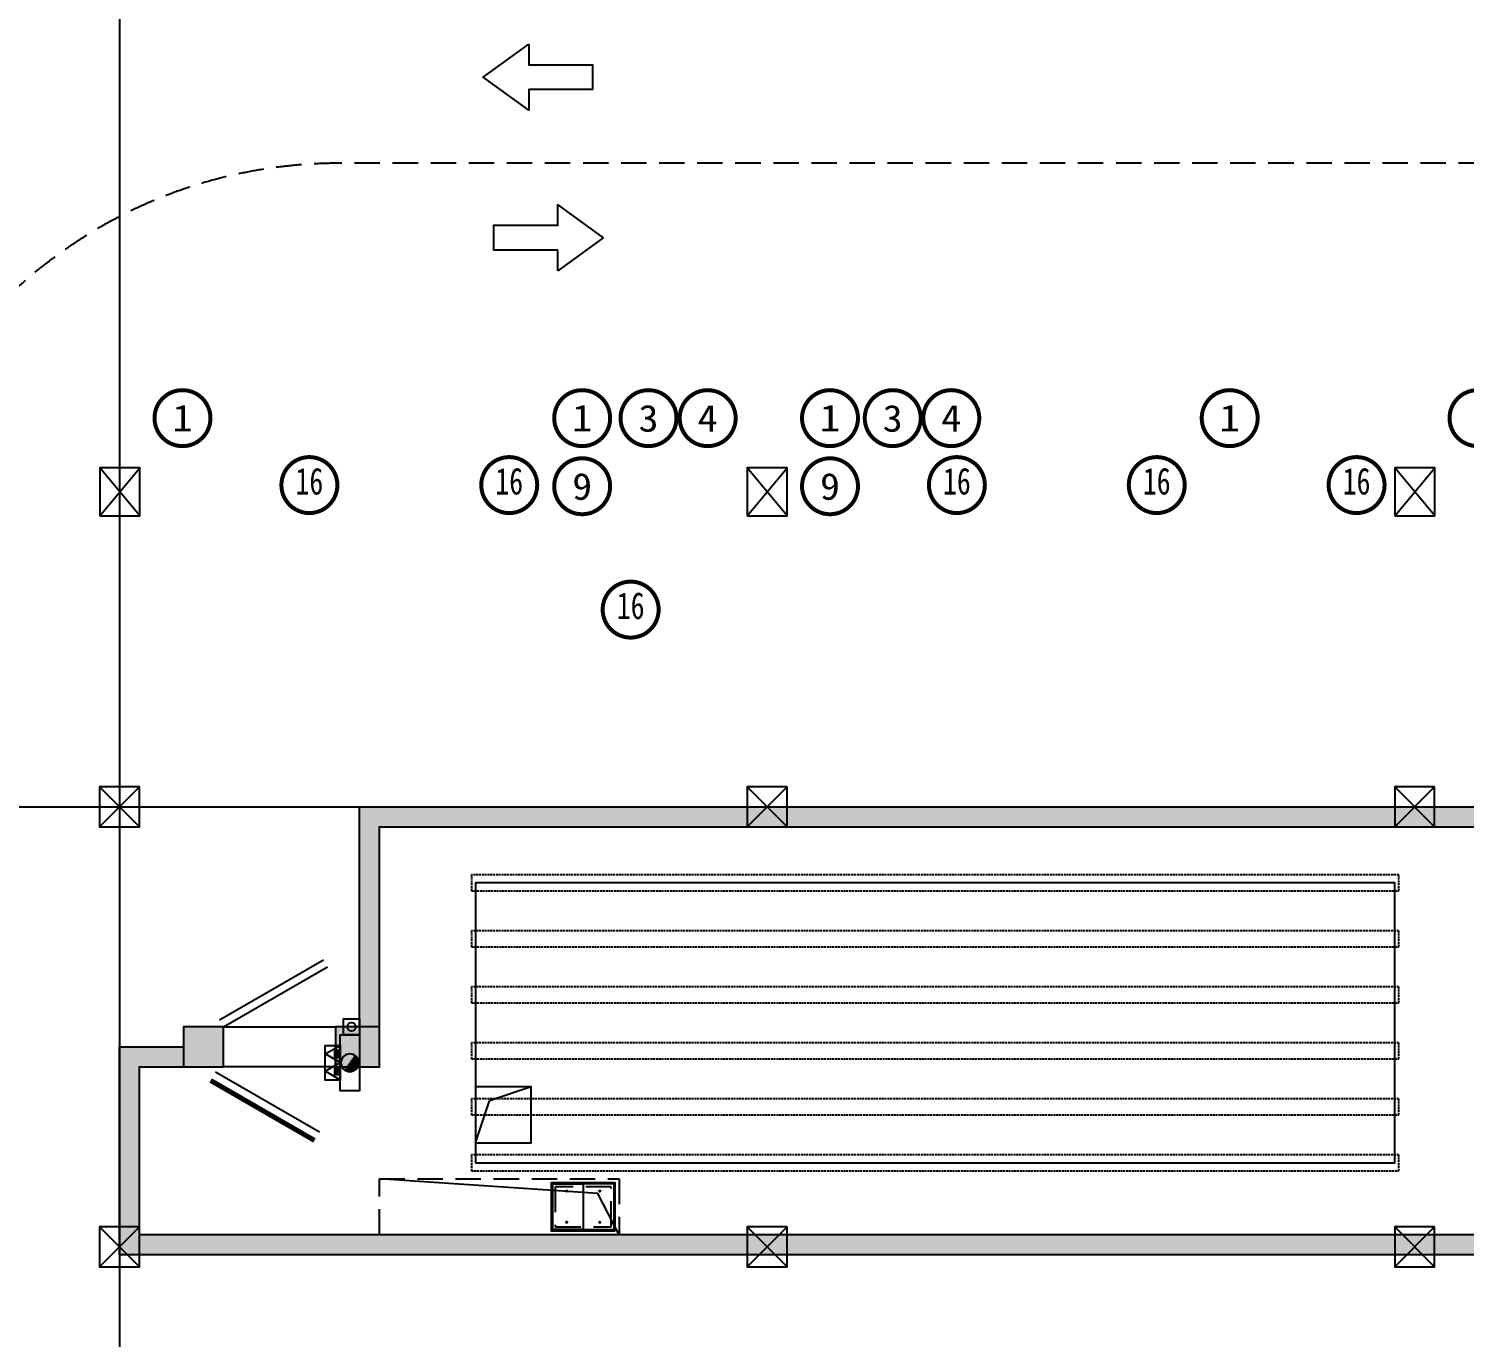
# Model space of a CAD drawing. Header units: millimetres. Extents: x -248992 to 1906102, y -24098 to 332602.
# Drawn here: x 875380 to 893338, y 180227 to 196592 of the extents above; entities that cross this region are included whole.
import ezdxf
from ezdxf.enums import TextEntityAlignment as Align

# ---------------------------------------------------------------- set-up
doc = ezdxf.new("R2010")
doc.units = ezdxf.units.MM
doc.header["$LTSCALE"] = 100
for name, pattern in [('A6-DK-B1F$0$HIDDEN2', [4.7625, 3.175, -1.5875]), ('A6-DK-JSJ-B1F$0$HIDDEN2', [4.7625, 3.175, -1.5875]), ('TP-DK6（shsbf）$0$DASH', [0.35, 0.25, -0.1])]:
    doc.linetypes.add(name, pattern=pattern)
for name, color, linetype in [('A6-DK-B1F$0$A-TRACK', 77, 'A6-DK-B1F$0$HIDDEN2'), ('A6-DK-BG-B1F$0$-ACO-DIMS', 144, 'Continuous'), ('A6-DK-BG-B1F$0$A-STAIR', 142, 'Continuous'), ('A6-DK-JSJ-B1F$0$A-DRAIN', 152, 'Continuous'), ('A6-DK-JSJ-B1F$0$A-HOLE-FLOR', 242, 'Continuous'), ('A6-DK-JSJ-B1F$0$A-LOWER', 131, 'A6-DK-JSJ-B1F$0$HIDDEN2'), ('A6-DK-JSJ-B1F$0$X23-BF$0$A-HATCH', 251, 'Continuous'), ('A6-DK-renfang-B1F$0$A-DIMS-INSD', 3, 'Continuous'), ('A6-DK-renfang-B1F$0$COLUMN', 9, 'Continuous'), ('A6-DK-renfang-B1F$0$PUB_HATCH', 8, 'Continuous'), ('A6-DK-renfang-B1F$0$WALL', 9, 'Continuous'), ('A6-W-B1$0$S-WALL-S', 4, 'Continuous'), ('TP-DK-1(xhs)$0$P-J-DIM-L', 70, 'Continuous'), ('TP-DK-1(xhs)$0$P-X-L', 240, 'Continuous'), ('TP-DK-1(xhs)$0$P-X-M', 2, 'Continuous'), ('TP-DK-1(xhs)$0$P-X-X', 1, 'Continuous'), ('TP-DK6（shsbf）$0$TWT_DASH', 8, 'TP-DK6（shsbf）$0$DASH'), ('TP-DK6（shsbf）$0$TWT_水箱', 7, 'Continuous'), ('xref(dwg引用图层)', 7, 'Continuous')]:
    doc.layers.add(name, color=color, linetype=linetype)
doc.layers.add('A6-W-B1$0$S-EDIT', color=241, linetype='Continuous', plot=False)
doc.layers.add('LVTRY', color=6, linetype='Continuous', lineweight=18)
doc.layers.add('PUB_TEXT', color=7, linetype='Continuous', lineweight=15)
doc.styles.add('-黑体', font='simhei.ttf')

# ---------------------------------------------------------------- blocks, each defined once
blk = doc.blocks.new('A6-DK-JSJ-B1F')
at = {"layer": 'A6-DK-JSJ-B1F$0$A-DRAIN'}
blk.add_lwpolyline([(140500, 181560), (140500, 182160), (139700, 182160), (139700, 181560)], close=True, dxfattribs=at)
at = {"layer": 'A6-DK-JSJ-B1F$0$A-HOLE-FLOR'}
blk.add_lwpolyline([(140550, 181510), (140280, 182027), (137550, 182210)], dxfattribs=at)
for points in [[(139715, 182145), (140100, 182145), (140100, 181575), (139715, 181575)], [(140485, 182145), (140100, 182145), (140100, 181575), (140485, 181575)]]:
    blk.add_lwpolyline(points, close=True, dxfattribs=at)
at = {"layer": 'A6-DK-JSJ-B1F$0$A-LOWER'}
for points in [[(140550, 182210), (140550, 181510), (137550, 181510), (137550, 182210), (140550, 182210)], [(140450, 181610), (140450, 182110), (139750, 182110), (139750, 181610), (140450, 181610)]]:
    blk.add_lwpolyline(points, dxfattribs=at)
at = {"layer": 'A6-DK-JSJ-B1F$0$X23-BF$0$A-HATCH'}
blk.add_lwpolyline([(140485, 181575), (140485, 182145), (139715, 182145), (139715, 181575)], close=True, dxfattribs=at)
for centre in [(139892, 182055), (140307, 182055), (139892, 181665), (140307, 181665)]:
    blk.add_circle(centre, 8, dxfattribs=at)
blk = doc.blocks.new('TP-DK-1(xhs)$0$PG01.1')
at = {"color": 1}
for p, q in [((108, 187), (0, 0)), ((216, 0), (108, 187)), ((324, 187), (216, 0)), ((432, 0), (324, 187)), ((80, 72), (66, 58)), ((89, 72), (66, 48)), ((99, 72), (66, 39)), ((109, 72), (66, 29)), ((118, 72), (66, 20)), ((128, 72), (66, 10)), ((138, 72), (66, 0)), ((147, 72), (76, 0)), ((150, 65), (85, 0)), ((150, 56), (94, 0)), ((150, 46), (104, 0)), ((150, 36), (114, 0)), ((150, 27), (123, 0)), ((150, 17), (133, 0)), ((150, 8), (142, 0)), ((296, 72), (282, 58)), ((305, 72), (282, 48)), ((315, 72), (282, 39)), ((325, 72), (282, 29)), ((334, 72), (282, 20)), ((344, 72), (282, 10)), ((354, 72), (282, 0)), ((363, 72), (292, 0)), ((366, 65), (301, 0)), ((366, 56), (310, 0)), ((366, 46), (320, 0)), ((366, 36), (330, 0)), ((366, 27), (339, 0)), ((366, 17), (349, 0)), ((366, 8), (358, 0))]:
    blk.add_line(p, q, dxfattribs=at)
at = {"color": 2}
for p, q in [((0, 0), (216, 0)), ((216, 0), (432, 0))]:
    blk.add_line(p, q, dxfattribs=at)
at = {"color": 1}
for points in [[(0, 0), (436, 0), (436, 190), (0, 190)], [(66, 72), (150, 72), (150, 0), (66, 0)], [(282, 72), (366, 72), (366, 0), (282, 0)]]:
    blk.add_lwpolyline(points, close=True, dxfattribs=at)
blk = doc.blocks.new('TP-DK-1(xhs)$0$PG02.4')
blk.add_hatch(color=1).paths.add_polyline_path([(265, 48, 0.699012), (461, 120, 0.141488), (444, 179)])
at = {"color": 1}
blk.add_line((265, 48), (444, 179), dxfattribs=at)
blk.add_lwpolyline([(0, 0), (700, 0), (700, 240), (0, 240)], close=True, dxfattribs=at)
blk.add_circle((350, 120), 111, dxfattribs=at)
blk = doc.blocks.new('TP-DK-1(xhs)')
at = {"layer": 'TP-DK-1(xhs)$0$P-J-DIM-L', "color": 8, "true_color": 0x808080}
blk.add_lwpolyline([(137300, 184010), (137100, 184010), (137100, 184210), (137300, 184210)], close=True, dxfattribs=at)
at = {"layer": 'TP-DK-1(xhs)$0$P-X-L'}
blk.add_circle((137200, 184110), 55, dxfattribs=at)
at = {"layer": 'TP-DK-1(xhs)$0$P-X-M', "extrusion": (0, 0, -1), "zscale": -1, "rotation": 270}
blk.add_blockref('TP-DK-1(xhs)$0$PG01.1', (-137060, 183878), dxfattribs=at)
at = {"layer": 'TP-DK-1(xhs)$0$P-X-X', "xscale": -1, "rotation": 90}
blk.add_blockref('TP-DK-1(xhs)$0$PG02.4', (137300, 184010), dxfattribs=at)
blk = doc.blocks.new('A6-W-B1$0$Z-2')
at = {"layer": 'A6-W-B1$0$S-EDIT'}
for p, q in [((72869, 44139), (73369, 43539)), ((73369, 44139), (72869, 43539))]:
    blk.add_line(p, q, dxfattribs=at)
at = {"layer": 'A6-W-B1$0$S-WALL-S', "color": 0, "linetype": 'ByBlock', "lineweight": -2}
blk.add_lwpolyline([(73369, 44139), (72869, 44139), (72869, 43539), (73369, 43539), (73369, 44139)], dxfattribs=at)
blk = doc.blocks.new('A6-W-B1$0$Z-3')
at = {"layer": 'A6-W-B1$0$S-EDIT'}
for p, q in [((-250, 250), (250, -250)), ((250, 250), (-250, -250))]:
    blk.add_line(p, q, dxfattribs=at)
at = {"layer": 'A6-W-B1$0$S-WALL-S', "color": 0, "linetype": 'ByBlock', "lineweight": -2}
blk.add_lwpolyline([(250, 250), (-250, 250), (-250, -250), (250, -250), (250, 250)], dxfattribs=at)
blk = doc.blocks.new('A6-W-B1', base_point=(85957, 40190))
at = {"layer": 'A6-W-B1$0$S-WALL-S', "rotation": 180}
for p in [(293377, 274829), (301477, 274829), (309577, 274829)]:
    blk.add_blockref('A6-W-B1$0$Z-2', p, dxfattribs=at)
at = {"layer": 'A6-W-B1$0$S-WALL-S'}
for p in [(220257, 227050), (228357, 227050), (236457, 227050), (220257, 221550), (228357, 221550), (236457, 221550)]:
    blk.add_blockref('A6-W-B1$0$Z-3', p, dxfattribs=at)
blk = doc.blocks.new('TP-DK6（shsbf）')
at = {"layer": 'TP-DK6（shsbf）$0$TWT_DASH'}
for points in [[(138700, 185810), (150300, 185810), (150300, 186010), (138700, 186010)], [(138700, 185110), (150300, 185110), (150300, 185310), (138700, 185310)], [(138700, 184410), (150300, 184410), (150300, 184610), (138700, 184610)], [(138700, 183710), (150300, 183710), (150300, 183910), (138700, 183910)], [(138700, 183010), (150300, 183010), (150300, 183210), (138700, 183210)], [(138700, 182310), (150300, 182310), (150300, 182510), (138700, 182510)]]:
    blk.add_lwpolyline(points, close=True, dxfattribs=at)
at = {"layer": 'TP-DK6（shsbf）$0$TWT_水箱'}
for p in [(139450, 183360, 0), (138750, 182660, 0)]:
    blk.add_line(p, (138925, 183185, 0), dxfattribs=at)
for points in [[(138750, 182410), (150250, 182410), (150250, 185910), (138750, 185910)], [(138750, 182660), (139450, 182660), (139450, 183360), (138750, 183360)]]:
    blk.add_lwpolyline(points, close=True, dxfattribs=at)
blk = doc.blocks.new('A6-DK-BG-B1F')
at = {"layer": 'A6-DK-BG-B1F$0$-ACO-DIMS'}
blk.add_lwpolyline([(128000, 186680), (128000, 186860), (141300, 186860)], dxfattribs=at)
at = {"layer": 'A6-DK-BG-B1F$0$A-STAIR'}
for p, q in [((134300, 197860, 0), (134300, 186860)), ((134300, 186860), (134300, 152400))]:
    blk.add_line(p, q, dxfattribs=at)
blk.add_lwpolyline([(134300, 181360), (134300, 181360)], dxfattribs=at)
blk = doc.blocks.new('A6-DK-renfang-B1F$0$_FZH')
blk.add_lwpolyline([(-0.5, -0.5), (0.5, -0.5), (0.5, 0.5), (-0.5, 0.5)], close=True)
at = {"layer": 'A6-DK-renfang-B1F$0$PUB_HATCH'}
blk.add_solid([(-0.5, -0.5), (0.5, -0.5), (-0.5, 0.5), (0.5, 0.5)], dxfattribs=at)
blk = doc.blocks.new('A6-DK-renfang-B1F')
at = {"layer": 'A6-DK-renfang-B1F$0$PUB_HATCH', "linetype": 'ByBlock'}
for points in [[(137300, 184110), (137550, 184110), (137550, 186610), (137300, 186860)], [(134300, 181260), (134550, 181510), (134550, 183610), (134300, 183860)]]:
    blk.add_hatch(color=256, dxfattribs=at).paths.add_polyline_path(points)
at = {"layer": 'A6-DK-renfang-B1F$0$PUB_HATCH'}
for points in [[(137300, 186860), (137550, 186610), (166700, 186610), (166783, 186735), (166700, 186860)], [(135100, 183610), (135100, 183860), (134300, 183860), (134550, 183610)], [(166949, 181260), (166699, 181510), (134550, 181510), (134300, 181260)]]:
    blk.add_hatch(color=256, dxfattribs=at).paths.add_polyline_path(points)
at = {"color": 0, "extrusion": (0, 0, -1)}
for p, q in [((135550, 184197), (136849, 184947)), ((135600, 184110), (136899, 184860)), ((135500, 183548), (136799, 182798))]:
    blk.add_line(p, q, dxfattribs=at)
at = {"color": 0, "extrusion": (0, 0, -1), "const_width": 62.5}
blk.add_lwpolyline([(-135438, 183439), (-136737, 182689)], dxfattribs=at)
at = {"layer": 'A6-DK-renfang-B1F$0$A-DIMS-INSD', "color": 3}
for p, q in [((135600, 184110, 0), (137000, 184110, 0)), ((137000, 183610, 0), (135600, 183610, 0))]:
    blk.add_line(p, q, dxfattribs=at)
at = {"layer": 'A6-DK-renfang-B1F$0$A-DIMS-INSD', "color": 3, "const_width": 20}
blk.add_lwpolyline([(137550, 186610), (137550, 183610), (134550, 183610), (134550, 181510), (166699, 181510), (166700, 184000), (171999, 184000), (171999, 186410), (170449, 186410), (170449, 185810), (166700, 185810), (166700, 186610)], close=True, dxfattribs=at)
at = {"layer": 'A6-DK-renfang-B1F$0$WALL', "color": 3, "linetype": 'ByBlock'}
for p, q in [((137300, 184110), (137300, 186860)), ((137550, 184110), (137550, 186610)), ((134300, 181260), (134300, 183860)), ((135600, 183610), (135600, 183860)), ((137000, 183610), (137000, 183860)), ((134550, 181510), (134550, 183610))]:
    blk.add_line(p, q, dxfattribs=at)
at = {"layer": 'A6-DK-renfang-B1F$0$WALL', "color": 3}
for p, q in [((137300, 186860), (166700, 186860)), ((137550, 186610), (166700, 186610)), ((134300, 183860), (135100, 183860)), ((134550, 183610), (135100, 183610)), ((166699, 181510), (134550, 181510)), ((166949, 181260), (134300, 181260))]:
    blk.add_line(p, q, dxfattribs=at)
at = {"layer": 'A6-DK-renfang-B1F$0$COLUMN', "color": 3, "rotation": 180}
for p, xscale, yscale, zscale in [((135350, 183860, 0), 500, 500, 500), ((137275, 183860, 0), 549.9999992856756, 499.999999857042, 499.999999857042)]:
    blk.add_blockref('A6-DK-renfang-B1F$0$_FZH', p, dxfattribs=dict(at, xscale=xscale, yscale=yscale, zscale=zscale))
blk = doc.blocks.new('A6-DK-B1F$0$A$C48A675EB')
at = {"layer": 'A6-DK-B1F$0$A-TRACK', "linetype": 'ByBlock'}
blk.add_lwpolyline([(1047, -516), (1047, -195), (50, -195), (50, 195), (1047, 195), (1047, 517), (1759, 0)], close=True, dxfattribs=at)
blk = doc.blocks.new('A6-DK-B1F$0$gsethsergtyf')
at = {"layer": 'A6-DK-B1F$0$A-TRACK'}
blk.add_line((170894, 194910), (137050, 194910), dxfattribs=at)
blk.add_arc((137050, 188910), 6000, 90, 180, dxfattribs=at)
at = {"layer": 'A6-DK-B1F$0$A-TRACK', "linetype": 'ByBlock', "xscale": 0.8, "yscale": 0.8, "zscale": 0.8, "rotation": 180}
blk.add_blockref('A6-DK-B1F$0$A$C48A675EB', (140255, 195986, 0), dxfattribs=at)
at = {"layer": 'A6-DK-B1F$0$A-TRACK', "linetype": 'ByBlock', "xscale": 0.8, "yscale": 0.8, "zscale": 0.8}
blk.add_blockref('A6-DK-B1F$0$A$C48A675EB', (138942, 193978, 0), dxfattribs=at)

msp = doc.modelspace()

# ---------------------------------------------------------------- linework, layer by layer
at = {"layer": 'LVTRY', "color": 6, "const_width": 50}
for points in [[(877653.1, 191721.9, 1), (876953.1, 191721.9, 1)], [(882653.1, 191721.9, 1), (881953.1, 191721.9, 1)], [(883482.8, 191721.9, 1), (882782.8, 191721.9, 1)], [(884223.1, 191721.9, 1), (883523.1, 191721.9, 1)], [(885753.1, 191721.9, 1), (885053.1, 191721.9, 1)], [(886537.7, 191721.9, 1), (885837.7, 191721.9, 1)], [(887270.3, 191721.9, 1), (886570.3, 191721.9, 1)], [(890753.1, 191721.9, 1), (890053.1, 191721.9, 1)], [(893853.1, 191721.9, 1), (893153.1, 191721.9, 1)], [(879240.5, 190884.8, 1), (878540.5, 190884.8, 1)], [(881740.5, 190884.8, 1), (881040.5, 190884.8, 1)], [(887340.5, 190884.8, 1), (886640.5, 190884.8, 1)], [(889840.5, 190884.8, 1), (889140.5, 190884.8, 1)], [(892340.5, 190884.8, 1), (891640.5, 190884.8, 1)], [(882653.1, 190870, 1), (881953.1, 190870, 1)], [(885753.1, 190870, 1), (885053.1, 190870, 1)], [(883259.7, 189327.3, 1), (882559.7, 189327.3, 1)]]:
    msp.add_lwpolyline(points, format="xyb", close=True, dxfattribs=at)

# ---------------------------------------------------------------- block references
msp.add_blockref('A6-DK-B1F$0$gsethsergtyf', (742216.9, 0))
at = {"layer": 'xref(dwg引用图层)'}
for name, p in [('A6-W-B1', (742216.9, 0)), ('A6-DK-JSJ-B1F', (742216.9, 0)), ('TP-DK-1(xhs)', (742216.9, 0)), ('A6-DK-BG-B1F', (742216.9, 0)), ('A6-DK-renfang-B1F', (742216.9, 0)), ('TP-DK6（shsbf）', (742216.9, 0, 0))]:
    msp.add_blockref(name, p, dxfattribs=at)

# ---------------------------------------------------------------- texts
at = {"layer": 'PUB_TEXT', "color": 6, "style": '-黑体'}
for s, width, p, p2 in [('1', 1.065055, (877174.9, 191555.7), (877431.4, 191555.7)), ('1', 1.065055, (882174.9, 191555.7), (882431.4, 191555.7)), ('3', 1.032317, (883008.5, 191552.7), (883257.2, 191552.7)), ('4', 1.048503, (883746.8, 191554.2), (883999.3, 191554.2)), ('1', 1.065055, (885274.9, 191555.7), (885531.4, 191555.7)), ('3', 1.032317, (886063.4, 191552.7), (886312.1, 191552.7)), ('4', 1.048503, (886794, 191554.2), (887046.6, 191554.2)), ('1', 1.065055, (890274.9, 191555.7), (890531.4, 191555.7)), ('16', 0.720691, (878716.9, 190766.6), (879064.1, 190766.6)), ('16', 0.720691, (881216.9, 190766.6), (881564.1, 190766.6)), ('16', 0.720691, (886816.9, 190766.6), (887164.1, 190766.6)), ('16', 0.720691, (889316.9, 190766.6), (889664.1, 190766.6)), ('16', 0.720691, (891816.9, 190766.6), (892164.1, 190766.6)), ('9', 1.032317, (882178.8, 190700.8), (882427.5, 190700.8)), ('9', 1.032317, (885278.8, 190700.8), (885527.5, 190700.8)), ('16', 0.720691, (882736.1, 189209.1), (883083.3, 189209.1))]:
    msp.add_text(s, height=335, dxfattribs=dict(at, width=width)).set_placement(p, p2, align=Align.FIT)

doc.saveas('drawing.dxf')
